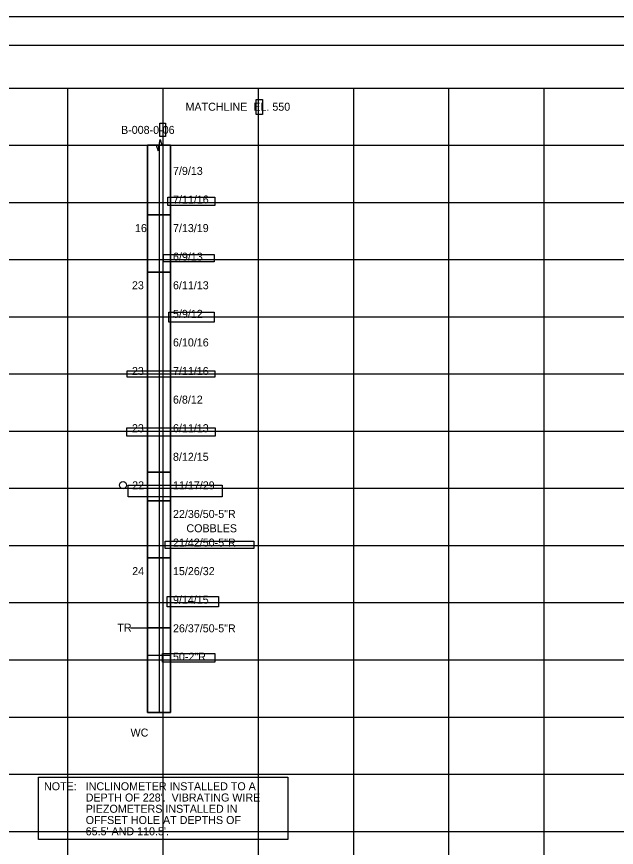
# Model space of a CAD drawing. Extents: x 2193738 to 2194889, y 666766 to 667426.
# Drawn here: x 2194260.1 to 2194574.8, y 666989.9 to 667425.8 of the extents above; entities that cross this region are included whole.
import ezdxf

# ---------------------------------------------------------------- set-up
doc = ezdxf.new("R2010")
doc.units = 0
for name, color, linetype in [('GT_Historic_Soil_Boring', 7, 'Continuous'), ('GT_Historic_Soil_Layers', 7, 'Continuous'), ('GT_Historic_Text', 7, 'Continuous'), ('GT_Project_Cells', 7, 'Continuous'), ('GT_Project_Text', 7, 'Continuous'), ('PF_P_Text', 7, 'Continuous'), ('SH_Border', 7, 'Continuous'), ('SH_Cut_Line', 7, 'Continuous'), ('SH_Data', 7, 'Continuous'), ('SH_Major_Grid_Line', 7, 'Continuous'), ('SH_Text', 7, 'Continuous')]:
    doc.layers.add(name, color=color, linetype=linetype)

msp = doc.modelspace()

# ---------------------------------------------------------------- linework, layer by layer
at = {"layer": 'GT_Historic_Soil_Boring'}
for p, q in [((2194328.85, 667358.31), (2194328.85, 667060.75)), ((2194334.85, 667358.31), (2194334.85, 667060.75)), ((2194340.85, 667358.31), (2194340.85, 667060.75)), ((2194328.85, 667321.75), (2194340.85, 667321.75)), ((2194328.85, 667291.75), (2194340.85, 667291.75)), ((2194328.85, 667186.75), (2194340.85, 667186.75)), ((2194328.85, 667171.75), (2194340.85, 667171.75)), ((2194328.85, 667141.75), (2194340.85, 667141.75)), ((2194328.85, 667105.15), (2194340.85, 667105.15)), ((2194328.85, 667090.75), (2194340.85, 667090.75)), ((2194328.85, 667060.75), (2194340.85, 667060.75))]:
    msp.add_line(p, q, dxfattribs=at)
msp.add_lwpolyline([(2194325.85, 667358.31), (2194333.35, 667358.31), (2194334.35, 667355.31), (2194335.35, 667361.31), (2194336.35, 667358.31), (2194343.85, 667358.31)], dxfattribs=at)
at = {"layer": 'GT_Historic_Soil_Layers'}
for points in [[(2194328.85, 667358.31), (2194340.85, 667358.31), (2194340.85, 667060.75), (2194328.85, 667060.75)], [(2194328.85, 667358.31), (2194328.85, 667321.75), (2194340.85, 667321.75), (2194340.85, 667358.31)], [(2194328.85, 667186.75), (2194328.85, 667171.75), (2194340.85, 667171.75), (2194340.85, 667186.75)]]:
    msp.add_lwpolyline(points, close=True, dxfattribs=at)
for points in [[(2194328.85, 667321.75), (2194328.85, 667291.75), (2194340.85, 667291.75), (2194340.85, 667321.75), (2194328.85, 667321.75)], [(2194328.85, 667291.75), (2194328.85, 667186.75), (2194340.85, 667186.75), (2194340.85, 667291.75), (2194328.85, 667291.75)], [(2194328.85, 667171.75), (2194328.85, 667141.75), (2194340.85, 667141.75), (2194340.85, 667171.75), (2194328.85, 667171.75)], [(2194328.85, 667141.75), (2194328.85, 667105.15), (2194340.85, 667105.15), (2194340.85, 667141.75), (2194328.85, 667141.75)], [(2194328.85, 667105.15), (2194328.85, 667060.75), (2194340.85, 667060.75), (2194340.85, 667105.15), (2194328.85, 667105.15)]]:
    msp.add_lwpolyline(points, dxfattribs=at)
at = {"layer": 'GT_Project_Cells'}
msp.add_line((2194319.85, 667105.15), (2194328.85, 667105.15), dxfattribs=at)
msp.add_circle((2194315.94, 667179.95), 1.88, dxfattribs=at)
at = {"layer": 'GT_Project_Text'}
for points in [[(2194385.81, 667382.38), (2194389.03, 667382.38), (2194389.03, 667374.5), (2194385.81, 667374.5)], [(2194338.29, 667362.94), (2194335.23, 667362.94), (2194335.23, 667369.99), (2194338.29, 667369.99)], [(2194364.08, 667326.67), (2194339.43, 667326.67), (2194339.43, 667331.11), (2194364.08, 667331.11)], [(2194363.77, 667297.12), (2194337.14, 667297.12), (2194337.14, 667300.95), (2194363.77, 667300.95)], [(2194363.77, 667265.44), (2194340.05, 667265.44), (2194340.05, 667270.8), (2194363.77, 667270.8)], [(2194364.08, 667236.66), (2194318.16, 667236.66), (2194318.16, 667239.88), (2194364.08, 667239.88)], [(2194318.01, 667210.03), (2194364.23, 667210.03), (2194364.23, 667205.59), (2194318.01, 667205.59)], [(2194367.91, 667173.9), (2194318.62, 667173.9), (2194318.62, 667180.03), (2194367.91, 667180.03)], [(2194384.59, 667146.66), (2194338.06, 667146.66), (2194338.06, 667150.49), (2194384.59, 667150.49)], [(2194366.07, 667116.04), (2194339.13, 667116.04), (2194339.13, 667121.56), (2194366.07, 667121.56)], [(2194364.08, 667087.12), (2194336.68, 667087.12), (2194336.68, 667091.55), (2194364.08, 667091.55)], [(2194271.63, 667026.69), (2194402.37, 667026.69), (2194402.37, 666993.99), (2194271.63, 666993.99)], [(2194271.63, 667026.69), (2194402.37, 667026.69), (2194402.37, 666993.99), (2194271.63, 666993.99)]]:
    msp.add_lwpolyline(points, close=True, dxfattribs=at)
at = {"layer": 'SH_Border'}
msp.add_line((2193929.45, 667410.81), (2194874.45, 667410.81), dxfattribs=at)
at = {"layer": 'SH_Cut_Line'}
msp.add_lwpolyline([(2193869.45, 666765.81), (2193869.45, 667425.81), (2194889.45, 667425.81), (2194889.45, 666765.81), (2193869.45, 666765.81)], dxfattribs=at)
at = {"layer": 'SH_Data'}
msp.add_line((2193936.95, 667388.31), (2194836.95, 667388.31), dxfattribs=at)
at = {"layer": 'SH_Major_Grid_Line'}
for p, q in [((2194286.95, 666788.31), (2194286.95, 667388.31)), ((2194336.95, 666788.31), (2194336.95, 667388.31)), ((2194386.95, 666788.31), (2194386.95, 667388.31)), ((2194436.95, 666788.31), (2194436.95, 667388.31)), ((2194486.95, 666788.31), (2194486.95, 667388.31)), ((2194536.95, 666788.31), (2194536.95, 667388.31)), ((2193936.95, 667358.31), (2194836.95, 667358.31)), ((2193936.95, 667328.31), (2194836.95, 667328.31)), ((2193936.95, 667298.31), (2194836.95, 667298.31)), ((2193936.95, 667268.31), (2194836.95, 667268.31)), ((2193936.95, 667238.31), (2194836.95, 667238.31)), ((2193936.95, 667208.31), (2194836.95, 667208.31)), ((2193936.95, 667178.31), (2194836.95, 667178.31)), ((2193936.95, 667148.31), (2194836.95, 667148.31)), ((2193936.95, 667118.31), (2194836.95, 667118.31)), ((2193936.95, 667088.31), (2194836.95, 667088.31)), ((2193936.95, 667058.31), (2194836.95, 667058.31)), ((2193936.95, 667028.31), (2194836.95, 667028.31)), ((2193936.95, 666998.31), (2194836.95, 666998.31))]:
    msp.add_line(p, q, dxfattribs=at)

# ---------------------------------------------------------------- texts
at = {"layer": 'GT_Historic_Text'}
for s, p in [('B-008-0-06', (2194314.89, 667364.27)), ('7/9/13', (2194342.15, 667342.75)), ('7/11/16', (2194342.15, 667327.75)), ('16', (2194322.21, 667312.75)), ('7/13/19', (2194342.15, 667312.75)), ('6/9/13', (2194342.15, 667297.75)), ('6/11/13', (2194342.15, 667282.75)), ('23', (2194320.62, 667282.75)), ('5/9/12', (2194342.15, 667267.75)), ('6/10/16', (2194342.15, 667252.75)), ('23', (2194320.62, 667237.75)), ('7/11/16', (2194342.15, 667237.75)), ('6/8/12', (2194342.15, 667222.75)), ('23', (2194320.62, 667207.75)), ('6/11/13', (2194342.15, 667207.75)), ('8/12/15', (2194342.15, 667192.75)), ('22', (2194320.72, 667177.75)), ('11/17/29', (2194342.15, 667177.75)), ('22/36/50-5"R', (2194342.15, 667162.75)), ('COBBLES', (2194349.2, 667155.24)), ('21/42/50-5"R', (2194342.15, 667147.75)), ('24', (2194320.75, 667132.75)), ('15/26/32', (2194342.15, 667132.75)), ('9/14/15', (2194342.15, 667117.75)), ('26/37/50-5"R', (2194342.15, 667102.75)), ('50-2"R', (2194342.15, 667087.86))]:
    msp.add_text(s, height=4.2, dxfattribs=at).set_placement(p)
at = {"layer": 'GT_Project_Text'}
msp.add_text('MATCHLINE  EL. 550', height=4.2, rotation=360, dxfattribs=at).set_placement((2194348.73, 667376.42))
at = {"layer": 'PF_P_Text'}
for s, p in [('NOTE:', (2194274.49, 667019.87)), ('INCLINOMETER INSTALLED TO A', (2194296.36, 667019.87)), ("DEPTH OF 228'.  VIBRATING WIRE", (2194296.36, 667013.97)), ('PIEZOMETERS INSTALLED IN', (2194296.36, 667008.06)), ('OFFSET HOLE AT DEPTHS OF', (2194296.36, 667002.16)), ("65.5' AND 110.5'.", (2194296.36, 666996.25))]:
    msp.add_text(s, height=4.2, rotation=360, dxfattribs=at).set_placement(p)
at = {"layer": 'SH_Text'}
for s, p in [('TR', (2194312.97, 667103.11)), ('WC', (2194319.89, 667048.04))]:
    msp.add_text(s, height=4.2, dxfattribs=at).set_placement(p)

doc.saveas('drawing.dxf')
